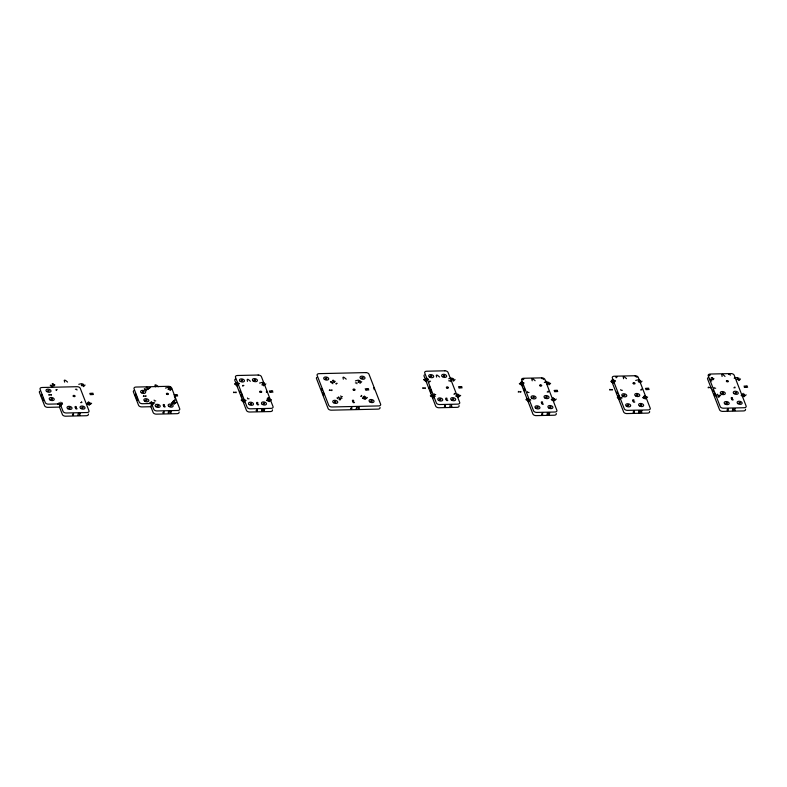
<?xml version="1.0" encoding="UTF-8"?>
<svg xmlns="http://www.w3.org/2000/svg" width="787" height="787" viewBox="0 0 787 787"><rect width="100%" height="100%" fill="white"/><g stroke="black" fill="none" stroke-linecap="round" stroke-linejoin="round"><path stroke-width="1.18" d="M322.749 393.461C322.965 395.645 323.034 390.352 323.26 392.703M174.675 396.973L174.409 396.697M241.835 397.524L241.943 394.867M640.815 412.624L641.208 410.696L641.995 410.784L641.021 411.621M618.887 398.743L619.044 396.235L618.661 398.153M355.96 408.807C357.505 409.958 355.547 406.308 357.19 407.341M373.845 388.178L373.589 387.529M175.176 398.507L175.098 397.769M41.386 396.491L41.78 394.572L41.583 396.176M42.577 399.56L42.97 397.642M43.403 399.442L43.334 398.566L43.137 400.701M88.331 414.001A2.705 1.613 11.5 0 1 86.393 415.723L65.655 416.195A2.705 1.613 11.5 0 1 62.409 414.582L59.507 407.086L60.156 403.888L48.489 404.154A2.705 1.613 11.5 0 1 45.252 402.55L40.078 389.211A2.705 1.613 11.5 0 1 42.026 387.489L77.018 386.702A2.705 1.613 11.5 0 1 80.264 388.306L88.99 410.804A2.705 1.613 11.5 0 1 87.042 412.526L66.305 412.998A2.705 1.613 11.5 0 1 63.058 411.385L60.156 403.888M73.142 415.388L73.535 413.47L72.404 414.867L73.594 414.847M77.913 415.28L78.297 413.362M80.333 413.755C79.212 412.063 79.113 416.382 80.038 415.034M135.275 395.812L135.659 393.893L135.462 395.497M137.459 399.216L137.391 398.34L137.194 400.475M179.062 411.945A2.705 1.613 11.5 0 1 177.124 413.667L156.377 414.139A2.705 1.613 11.5 0 1 153.14 412.536L150.878 406.702L151.527 403.505L142.457 403.711A2.705 1.613 11.5 0 1 139.22 402.098L134.046 388.768A2.705 1.613 11.5 0 1 135.994 387.047L168.398 386.309A2.705 1.613 11.5 0 1 171.635 387.922L179.711 408.748A2.705 1.613 11.5 0 1 177.773 410.47L157.036 410.942A2.705 1.613 11.5 0 1 153.79 409.338L151.527 403.505M163.539 413.332L163.932 411.414L162.801 412.821L163.991 412.791M171.418 411.69C170.376 409.978 170.179 414.326 171.133 412.968M239.927 392.605L240.32 390.686L240.124 392.29M256.798 411.237L257.192 409.319L256.06 410.725L257.251 410.696M321.578 390.726L321.972 388.808L321.775 390.411M351.395 409.083L351.789 407.164L350.658 408.571L351.848 408.542M429.259 388.532L429.643 386.614L429.446 388.217M430.44 391.592L430.833 389.683M431.187 390.588L430.991 393.008M445.088 406.968L445.481 405.049L444.35 406.446L445.54 406.426M449.859 406.859L450.243 404.941M451.669 404.912L451.276 406.83L452.053 406.81M522.578 386.417L522.971 384.499L522.775 386.102M524.329 390.932L524.722 389.014M542.292 414.847L542.686 412.929L541.554 414.336L542.745 414.306M549.306 414.69L549.7 412.772M616.9 393.638L617.293 391.719L617.097 393.323M633.781 412.772L634.174 410.863L633.043 412.26L634.233 412.231M641.739 412.595L641.562 411.611M712.845 391.523L713.238 389.604L713.042 391.208M714.98 394.12L714.783 396.53M727.641 410.647L728.034 408.738L726.903 410.135L728.093 410.106M735.048 408.581L734.655 410.499L735.432 410.48M522.332 381.823C518.554 382.216 526.916 382.915 523.139 383.299M241.53 396.737L242.209 395.566M57.608 403.701C59.025 406.476 58.415 400.731 59.842 403.505M149.796 402.6C151.212 405.374 150.602 399.629 152.029 402.403M241.147 400.042C242.573 402.806 241.953 397.071 243.38 399.835M337.003 397.868C338.43 400.632 337.82 394.897 339.236 397.671M430.322 395.753C431.738 398.527 431.128 392.782 432.555 395.556M525.903 399.471C527.329 402.246 526.71 396.5 528.136 399.275M617.283 397.405C618.7 400.17 618.09 394.435 619.517 397.209M715.786 395.172C717.213 397.947 716.603 392.201 718.019 394.976M81.346 385.571C84.78 382.207 79.536 384.292 78.769 384.292M168.034 389.349C171.468 386.289 166.273 387.794 165.457 388.07M262.14 384.351C265.681 380.839 260.29 383.072 259.562 383.072M357.996 382.187C361.42 378.842 356.373 380.554 355.419 380.908M451.305 380.072C454.906 376.678 449.338 378.586 448.728 378.793M546.896 383.79L547.968 381.951L546.355 382.561L546.394 381.282L544.319 382.512M638.267 381.725C641.69 378.577 636.555 380.219 635.699 380.446M736.78 379.491C740.4 375.97 734.792 378.262 734.202 378.213M263.232 411.099L264.776 409.151M323.437 395.418L323.664 393.146L323.506 395.674M48.135 391.031L48.863 390.382M51.371 399.363L52.099 398.714M81.779 385.787C86.354 380.623 80.5 390.214 85.075 385.05M69.177 408.207L69.915 407.558M88.764 401.813C86.885 402.393 89.58 403.859 90.023 402.669C88.449 403.367 91.4 404.557 91.626 403.229M82.143 407.912L82.871 407.263M142.752 392.251L143.48 391.601M145.989 400.583L146.716 399.934M168.477 389.575C172.983 384.41 167.257 393.992 171.763 388.827M157.321 406.21L158.049 405.561M173.612 400.868C171.763 401.459 174.439 402.924 174.871 401.734C173.297 402.403 176.249 403.633 176.475 402.295M170.277 405.915L171.015 405.266M241.599 380.77L242.327 380.121M254.555 380.475L255.283 379.826M262.573 384.577C267.147 379.403 261.294 389.004 265.868 383.83M250.64 404.095L251.378 403.446M268.633 398.222C266.763 398.812 269.449 400.278 269.892 399.088C268.308 399.698 271.21 401.016 271.495 399.648M263.606 403.8L264.334 403.151M325.848 378.862L326.575 378.213M334.888 402.187L335.626 401.537M362.138 378.035L362.866 377.386M358.429 382.403C362.984 377.239 357.2 386.82 361.725 381.656M364.489 396.058C362.62 396.648 365.325 398.104 365.748 396.914C364.145 397.524 367.076 398.842 367.352 397.474M371.189 401.36L371.917 400.721M430.833 376.481L431.561 375.832M443.789 376.186L444.527 375.537M451.748 380.288C456.303 375.124 450.508 384.715 455.043 379.55M439.884 399.806L440.612 399.166M457.798 393.943C455.939 394.523 458.614 395.989 459.057 394.808C457.483 395.497 460.444 396.687 460.661 395.359M452.84 399.521L453.568 398.871M547.329 384.007C551.844 378.852 546.109 388.434 550.625 383.269M533.202 397.701L533.93 397.051M546.168 397.405L546.896 396.756M537.078 407.696L537.816 407.046M553.389 397.661C551.52 398.252 554.225 399.717 554.648 398.527C553.025 399.137 555.986 400.445 556.252 399.078M550.044 407.4L550.772 406.751M638.71 381.941C643.225 376.776 637.49 386.358 642.005 381.193M623.934 395.645L624.662 394.995M636.899 395.349L637.627 394.7M627.81 405.639L628.538 404.99M644.76 395.595C642.89 396.117 645.547 397.671 646.019 396.451C644.445 397.12 647.396 398.35 647.622 397.012M640.775 405.344L641.503 404.695M737.212 379.708C741.728 374.553 736.002 384.135 740.508 378.97M722.446 393.411L723.174 392.762M735.402 393.116L736.13 392.467M726.322 403.406L727.05 402.767M743.272 393.362C741.433 393.884 744.03 395.428 744.532 394.228C742.967 394.917 745.909 396.107 746.135 394.779M739.278 403.121L740.016 402.472M358.656 408.935C360.908 404.557 355.881 409.201 359.098 408.906M374.219 389.703L374.219 388.68M49.04 394.425C47.161 396.52 53.063 393.225 51.185 395.32M143.657 395.645C141.778 397.74 147.681 394.444 145.802 396.54M233.798 391.916C231.919 394.021 237.822 390.716 235.943 392.821M329.655 389.752C327.776 391.847 333.678 388.552 331.799 390.647M422.973 387.637C421.094 389.732 426.997 386.437 425.118 388.532M518.554 391.355C516.675 393.451 522.578 390.155 520.699 392.251M609.935 389.29C608.056 391.385 613.958 388.089 612.079 390.185M708.438 387.056C706.559 389.152 712.471 385.856 710.592 387.952M57.254 389.663L55.956 389.693L56.28 390.529M75.395 389.26L76.693 389.231L77.018 390.057M150.573 387.558L149.284 387.588L149.599 388.414M168.723 387.145L170.022 387.115L170.336 387.952M243.901 385.443L242.603 385.473L242.927 386.299M262.041 385.03L263.34 385L263.665 385.837M337.22 383.328L335.921 383.358L336.246 384.194M355.37 382.915L356.668 382.885L356.983 383.722M430.548 381.213L429.249 381.242L429.574 382.079M448.688 380.8L449.987 380.77L450.312 381.606M523.867 379.098L522.568 379.127L522.893 379.964M542.017 378.695L543.305 378.665L543.63 379.491M617.185 376.993L615.896 377.022L616.221 377.849M635.335 376.579L636.634 376.55L636.958 377.386M710.513 374.878L709.215 374.907L709.54 375.733M728.664 374.464L729.952 374.435L730.277 375.271M89.757 393.402C99.674 392.575 83.57 395.31 93.437 394.474M269.321 391.011C279.218 390.175 263.104 392.92 273.01 392.083M365.178 388.847C375.074 388.03 358.941 390.726 368.867 389.919M458.496 386.732C468.413 385.896 452.22 388.63 462.176 387.804M174.006 394.858C183.932 393.982 167.788 396.805 177.685 395.93M554.078 390.45C564.004 389.624 547.89 392.359 557.767 391.523M645.458 388.385C655.335 387.499 639.26 390.332 649.147 389.457M743.961 386.151C753.838 385.266 737.773 388.099 747.65 387.224M62.419 402.993L61.13 403.023L60.806 402.196M80.569 402.59L81.868 402.56L81.543 401.724M155.747 400.888L154.449 400.917L154.124 400.081M173.888 400.475L175.186 400.445L174.862 399.609M249.066 398.773L247.777 398.802L247.452 397.966M267.216 398.36L268.515 398.33L268.19 397.494M342.394 396.658L341.096 396.687L340.771 395.851M360.535 396.245L361.833 396.215L361.508 395.389M435.713 394.543L434.414 394.572L434.099 393.746M453.863 394.139L455.161 394.11L454.837 393.274M529.041 392.438L527.743 392.457L527.418 391.631M547.181 392.024L548.48 391.995L548.155 391.159M622.36 390.322L621.061 390.352L620.736 389.516M640.51 389.909L641.798 389.88L641.484 389.044M715.688 388.207L714.389 388.237L714.065 387.401M733.828 387.794L735.127 387.765L734.802 386.929M59.507 407.086L47.84 407.351A2.705 1.613 11.5 0 1 44.603 405.748L39.429 392.418A2.705 1.613 11.5 0 1 39.734 391.218M76.349 406.672C74.185 405.59 74.942 408.571 76.428 407.725C74.332 406.968 75.877 409.948 77.156 408.758M164.483 404.685C162.338 403.613 163.125 406.613 164.572 405.728C162.476 404.951 163.991 407.932 165.3 406.761M257.861 402.56C255.716 401.518 256.493 404.488 257.939 403.613C255.873 402.865 257.359 405.807 258.667 404.646M353.717 400.396C351.553 399.324 352.33 402.295 353.796 401.439C351.74 400.642 353.186 403.642 354.524 402.472M447.036 398.281C444.96 397.179 445.58 400.16 447.114 399.334C445.009 398.586 446.593 401.567 447.842 400.367M150.878 406.702L141.808 406.909A2.705 1.613 11.5 0 1 138.571 405.295L133.397 391.965A2.705 1.613 11.5 0 1 134.134 390.49M542.617 402C540.472 400.927 541.249 403.938 542.696 403.052C540.6 402.285 542.154 405.275 543.423 404.085M633.997 399.934C631.872 398.842 632.561 401.813 634.076 400.977C631.981 400.219 633.525 403.2 634.804 402.009M732.5 397.701C730.366 396.628 731.143 399.639 732.579 398.753C730.493 397.986 732.038 400.977 733.307 399.786M262.769 409.201L261.963 409.21L261.569 411.129L262.445 411.109M261.766 410.165L262.573 410.145M712.225 377.524C708.438 377.908 716.8 378.616 713.022 379M613.712 379.757C609.935 380.141 618.297 380.839 614.509 381.223M426.751 378.104C422.963 378.488 431.335 379.196 427.548 379.58M333.432 380.219C329.655 380.603 338.017 381.302 334.239 381.685M237.576 382.393C233.798 382.777 242.16 383.476 238.382 383.859M147.139 387.302C143.352 387.696 151.724 388.394 147.936 388.778M53.123 383.692C49.335 384.076 57.707 384.784 53.919 385.168M713.268 379.668C711.369 380.101 706.254 377.032 711.714 381.046M614.755 381.902C613.152 382.423 607.643 379.314 613.211 383.269M523.375 383.967L520.325 382.846L521.476 384.046L519.331 383.603L521.83 385.345M427.794 380.249C425.757 380.544 420.376 377.465 426.249 381.626M334.485 382.364C332.173 382.531 327.589 379.924 332.931 383.731M238.628 384.528C236.838 385.109 231.378 381.626 237.074 385.905M148.182 389.447C145.92 389.575 141.463 387.224 146.628 390.824M54.165 385.837C52.591 386.368 47.092 383.269 52.621 387.214M727.07 381.075L727.641 381.361M742.102 394.484C751.201 398.37 734.891 392.802 744.02 396.737M735.156 392.497L736.376 393.097M722.2 392.792L723.41 393.392M739.042 402.491L740.252 403.092M720.715 395.733C720.135 394.198 717.331 396.097 719.574 396.353C718.649 395.005 716.573 397.268 718.993 397.258M726.076 402.787L727.296 403.387M633.751 383.19L634.322 383.476M643.589 396.707C652.639 400.593 636.378 395.025 645.507 398.97M636.653 394.72L637.863 395.33M623.688 395.015L624.908 395.625M640.529 404.725L641.749 405.325M622.212 397.956C621.612 396.432 618.848 398.34 621.061 398.576C620.107 397.248 618.09 399.462 620.49 399.481M627.573 405.02L628.783 405.62M540.423 385.305L540.994 385.591M552.218 398.783C561.328 402.718 545.037 397.081 554.127 401.036M545.922 396.776L547.142 397.386M532.966 397.071L534.176 397.671M549.798 406.781L551.018 407.381M530.832 400.032C530.251 398.458 527.457 400.416 529.681 400.652C528.766 399.304 526.69 401.567 529.11 401.557M536.842 407.066L538.052 407.676M443.553 375.566L444.763 376.166M430.587 375.852L431.807 376.461M447.105 387.411L447.675 387.696M456.627 395.064C465.688 398.96 449.485 393.421 458.546 397.317M452.604 398.891L453.814 399.491M435.25 396.314C434.581 394.799 431.886 396.668 434.099 396.933C433.283 395.566 431.06 397.789 433.529 397.838M439.638 399.186L440.858 399.786M361.892 377.416L363.112 378.016M353.776 389.526L354.347 389.811M325.602 378.232L326.821 378.832M370.943 400.74L372.153 401.34M363.319 397.169C372.389 401.065 356.137 395.477 365.227 399.432M341.932 398.419C341.342 396.923 338.567 398.783 340.791 399.039C339.876 397.72 337.79 399.953 340.21 399.944M334.652 401.557L335.862 402.167M254.309 379.846L255.529 380.446M241.353 380.141L242.563 380.741M260.458 391.641L261.028 391.926M267.462 399.343C276.552 403.229 260.271 397.661 269.37 401.606M263.36 403.18L264.58 403.78M246.075 400.593C245.416 399.068 242.76 400.917 244.934 401.213C244.078 399.826 241.875 402.108 244.354 402.118M250.404 403.465L251.614 404.075M167.129 393.756L167.71 394.041M172.442 401.99C181.541 405.915 165.26 400.317 174.36 404.252M142.516 391.621L143.726 392.231M170.041 405.285L171.251 405.895M154.724 403.16C153.996 401.665 151.409 403.456 153.573 403.78C152.599 402.462 150.602 404.597 153.003 404.685M145.743 399.953L146.953 400.563M157.075 405.58L158.295 406.181M73.811 395.871L74.381 396.156M87.593 402.924C96.604 406.849 80.451 401.222 89.502 405.187M47.899 390.401L49.109 391.011M81.897 407.282L83.117 407.892M62.537 404.262C61.858 402.777 59.192 404.607 61.386 404.882C60.422 403.593 58.395 405.748 60.815 405.787M51.125 398.734L52.345 399.343M68.941 407.577L70.151 408.178M725.014 376.442C724.374 375.763 720.695 372.054 722.092 376.501M626.501 378.665C626.295 378.537 621.858 374.012 623.589 378.734M535.121 380.741C535.091 380.633 530.31 376.117 532.209 380.81M439.54 377.022C438.979 376.599 435.083 372.585 436.618 377.081M346.221 379.137C345.837 379.127 341.725 374.464 343.309 379.196M250.364 381.302C249.656 380.633 246.115 376.884 247.452 381.37M158.285 386.751C158.236 386.289 153.416 382.512 155.364 386.81M67.554 382.079C67.249 381.843 62.881 377.573 64.642 382.148M263.684 409.171L264.452 411.07M266.547 390.893L266.557 392.359L266.35 391.837M241.707 394.277L241.511 393.756L241.334 396.235M241.314 394.7L241.52 395.222M745.476 409.21A2.705 1.613 11.5 0 1 743.528 410.932L722.791 411.404A2.705 1.613 11.5 0 1 719.554 409.791L707.592 378.97A2.705 1.613 11.5 0 1 707.897 377.77M649.56 411.375A2.705 1.613 11.5 0 1 647.612 413.106L626.875 413.568A2.705 1.613 11.5 0 1 623.638 411.965L611.676 381.134A2.705 1.613 11.5 0 1 611.981 379.944M556.232 413.49A2.705 1.613 11.5 0 1 554.284 415.211L536.144 415.625A2.705 1.613 11.5 0 1 532.907 414.021L520.945 383.19A2.705 1.613 11.5 0 1 521.25 382M459.037 405.61A2.705 1.613 11.5 0 1 457.09 407.332L438.939 407.745A2.705 1.613 11.5 0 1 435.703 406.131L424.065 376.137A2.705 1.613 11.5 0 1 424.37 374.946M379.973 407.4A2.705 1.613 11.5 0 1 378.026 409.122L331.366 410.175A2.705 1.613 11.5 0 1 328.12 408.571L316.492 378.577A2.705 1.613 11.5 0 1 316.787 377.376M272.391 409.83A2.705 1.613 11.5 0 1 270.443 411.562L249.705 412.024A2.705 1.613 11.5 0 1 246.469 410.421L234.831 380.426A2.705 1.613 11.5 0 1 235.569 378.95M524.349 388.207C523.935 392.664 523.63 386.643 524.349 388.207M618.671 395.418C618.257 399.875 617.962 393.854 618.671 395.418M714.616 393.313L714.262 395.035L714.419 392.674L714.616 393.313M136.456 398.606C136.958 401.016 137.184 393.884 136.456 398.606M168.448 411.631C167.375 416.028 171.025 410.076 168.448 411.631M547.447 412.821L547.063 414.739C548.372 415.32 549.06 412.25 547.447 412.821M638.946 410.755L638.552 412.673C639.861 413.244 640.559 410.175 638.946 410.755M732.795 408.63L732.412 410.548C733.72 411.109 734.389 408.079 732.795 408.63M258.166 375.035L237.428 375.497A2.705 1.613 11.5 0 0 235.48 377.229L247.118 407.223A2.705 1.613 11.5 0 0 250.355 408.827L271.092 408.355A2.705 1.613 11.5 0 0 273.04 406.633L261.402 376.639A2.705 1.613 11.5 0 0 258.166 375.035M365.748 372.595L319.089 373.648A2.705 1.613 11.5 0 0 317.141 375.379L328.769 405.374A2.705 1.613 11.5 0 0 332.016 406.977L378.675 405.925A2.705 1.613 11.5 0 0 380.623 404.193L368.985 374.209A2.705 1.613 11.5 0 0 365.748 372.595M444.812 370.805L426.662 371.218A2.705 1.613 11.5 0 0 424.724 372.94L436.352 402.934A2.705 1.613 11.5 0 0 439.589 404.548L457.739 404.134A2.705 1.613 11.5 0 0 459.687 402.413L448.049 372.418A2.705 1.613 11.5 0 0 444.812 370.805M541.692 377.858L523.542 378.272A2.705 1.613 11.5 0 0 521.594 379.993L533.556 410.824A2.705 1.613 11.5 0 0 536.793 412.427L554.943 412.014A2.705 1.613 11.5 0 0 556.881 410.293L544.929 379.462A2.705 1.613 11.5 0 0 541.692 377.858M635.011 375.743L614.273 376.216A2.705 1.613 11.5 0 0 612.325 377.937L624.288 408.768A2.705 1.613 11.5 0 0 627.524 410.371L648.262 409.909A2.705 1.613 11.5 0 0 650.21 408.178L638.247 377.357A2.705 1.613 11.5 0 0 635.011 375.743M730.926 373.569L710.189 374.041A2.705 1.613 11.5 0 0 708.241 375.763L720.203 406.594A2.705 1.613 11.5 0 0 723.44 408.207L744.177 407.735A2.705 1.613 11.5 0 0 746.125 406.003L734.163 375.183A2.705 1.613 11.5 0 0 730.926 373.569M726.637 381.547A1.013 0.6 11.5 0 0 728.319 381.508A1.013 0.6 11.5 0 0 727.109 380.593A1.013 0.6 11.5 0 0 726.637 381.547M737.842 403.623A2.538 1.505 11.5 0 0 742.052 403.524A2.538 1.505 11.5 0 0 739.042 401.232A2.538 1.505 11.5 0 0 737.842 403.623M724.886 403.918A2.538 1.505 11.5 0 0 729.096 403.82A2.538 1.505 11.5 0 0 726.076 401.527A2.538 1.505 11.5 0 0 724.886 403.918M721.01 393.913A2.538 1.505 11.5 0 0 725.211 393.825A2.538 1.505 11.5 0 0 722.2 391.523A2.538 1.505 11.5 0 0 721.01 393.913M733.966 393.628A2.538 1.505 11.5 0 0 738.176 393.53A2.538 1.505 11.5 0 0 735.166 391.237A2.538 1.505 11.5 0 0 733.966 393.628M633.309 383.663A1.013 0.6 11.5 0 0 635.001 383.623A1.013 0.6 11.5 0 0 633.791 382.708A1.013 0.6 11.5 0 0 633.309 383.663M635.463 395.851A2.538 1.505 11.5 0 0 639.664 395.763A2.538 1.505 11.5 0 0 636.653 393.461A2.538 1.505 11.5 0 0 635.463 395.851M626.373 406.141A2.538 1.505 11.5 0 0 630.584 406.053A2.538 1.505 11.5 0 0 627.573 403.751A2.538 1.505 11.5 0 0 626.373 406.141M639.339 405.856A2.538 1.505 11.5 0 0 643.55 405.758A2.538 1.505 11.5 0 0 640.529 403.465A2.538 1.505 11.5 0 0 639.339 405.856M622.497 396.146A2.538 1.505 11.5 0 0 626.708 396.048A2.538 1.505 11.5 0 0 623.697 393.756A2.538 1.505 11.5 0 0 622.497 396.146M539.99 385.778A1.013 0.6 11.5 0 0 541.672 385.738A1.013 0.6 11.5 0 0 540.472 384.823A1.013 0.6 11.5 0 0 539.99 385.778M535.642 408.197A2.538 1.505 11.5 0 0 539.852 408.109A2.538 1.505 11.5 0 0 536.842 405.807A2.538 1.505 11.5 0 0 535.642 408.197M531.766 398.202A2.538 1.505 11.5 0 0 535.977 398.104A2.538 1.505 11.5 0 0 532.966 395.812A2.538 1.505 11.5 0 0 531.766 398.202M544.732 397.907A2.538 1.505 11.5 0 0 548.942 397.809A2.538 1.505 11.5 0 0 545.922 395.517A2.538 1.505 11.5 0 0 544.732 397.907M548.608 407.902A2.538 1.505 11.5 0 0 552.818 407.814A2.538 1.505 11.5 0 0 549.798 405.512A2.538 1.505 11.5 0 0 548.608 407.902M446.662 387.893A1.013 0.6 11.5 0 0 448.354 387.853A1.013 0.6 11.5 0 0 447.144 386.929A1.013 0.6 11.5 0 0 446.662 387.893M438.448 400.317A2.538 1.505 11.5 0 0 442.658 400.219A2.538 1.505 11.5 0 0 439.638 397.927A2.538 1.505 11.5 0 0 438.448 400.317M451.404 400.022A2.538 1.505 11.5 0 0 455.614 399.924A2.538 1.505 11.5 0 0 452.604 397.632A2.538 1.505 11.5 0 0 451.404 400.022M429.397 376.983A2.538 1.505 11.5 0 0 433.607 376.894A2.538 1.505 11.5 0 0 430.587 374.592A2.538 1.505 11.5 0 0 429.397 376.983M442.353 376.688A2.538 1.505 11.5 0 0 446.563 376.599A2.538 1.505 11.5 0 0 443.553 374.297A2.538 1.505 11.5 0 0 442.353 376.688M353.343 389.998A1.013 0.6 11.5 0 0 355.026 389.968A1.013 0.6 11.5 0 0 353.825 389.044A1.013 0.6 11.5 0 0 353.343 389.998M333.452 402.688A2.538 1.505 11.5 0 0 337.662 402.6A2.538 1.505 11.5 0 0 334.652 400.298A2.538 1.505 11.5 0 0 333.452 402.688M360.702 378.537A2.538 1.505 11.5 0 0 364.912 378.449A2.538 1.505 11.5 0 0 361.892 376.147A2.538 1.505 11.5 0 0 360.702 378.537M324.411 379.364A2.538 1.505 11.5 0 0 328.622 379.265A2.538 1.505 11.5 0 0 325.602 376.973A2.538 1.505 11.5 0 0 324.411 379.364M369.752 401.872A2.538 1.505 11.5 0 0 373.953 401.773A2.538 1.505 11.5 0 0 370.943 399.481A2.538 1.505 11.5 0 0 369.752 401.872M260.025 392.113A1.013 0.6 11.5 0 0 261.707 392.074A1.013 0.6 11.5 0 0 260.497 391.159A1.013 0.6 11.5 0 0 260.025 392.113M253.119 380.977A2.538 1.505 11.5 0 0 257.329 380.878A2.538 1.505 11.5 0 0 254.319 378.586A2.538 1.505 11.5 0 0 253.119 380.977M262.169 404.302A2.538 1.505 11.5 0 0 266.38 404.213A2.538 1.505 11.5 0 0 263.36 401.911A2.538 1.505 11.5 0 0 262.169 404.302M249.204 404.597A2.538 1.505 11.5 0 0 253.414 404.508A2.538 1.505 11.5 0 0 250.404 402.206A2.538 1.505 11.5 0 0 249.204 404.597M240.153 381.272A2.538 1.505 11.5 0 0 244.364 381.174A2.538 1.505 11.5 0 0 241.353 378.881A2.538 1.505 11.5 0 0 240.153 381.272M166.696 394.228A1.013 0.6 11.5 0 0 168.379 394.189A1.013 0.6 11.5 0 0 167.178 393.274A1.013 0.6 11.5 0 0 166.696 394.228M144.552 401.085A2.538 1.505 11.5 0 0 148.753 400.986A2.538 1.505 11.5 0 0 145.743 398.694A2.538 1.505 11.5 0 0 144.552 401.085M168.841 406.417A2.538 1.505 11.5 0 0 173.051 406.328A2.538 1.505 11.5 0 0 170.041 404.026A2.538 1.505 11.5 0 0 168.841 406.417M155.885 406.712A2.538 1.505 11.5 0 0 160.095 406.613A2.538 1.505 11.5 0 0 157.075 404.321A2.538 1.505 11.5 0 0 155.885 406.712M141.316 392.752A2.538 1.505 11.5 0 0 145.526 392.654A2.538 1.505 11.5 0 0 142.516 390.362A2.538 1.505 11.5 0 0 141.316 392.752M73.378 396.343A1.013 0.6 11.5 0 0 75.06 396.304A1.013 0.6 11.5 0 0 73.85 395.389A1.013 0.6 11.5 0 0 73.378 396.343M49.935 399.865A2.538 1.505 11.5 0 0 54.146 399.766A2.538 1.505 11.5 0 0 51.125 397.474A2.538 1.505 11.5 0 0 49.935 399.865M67.741 408.709A2.538 1.505 11.5 0 0 71.951 408.61A2.538 1.505 11.5 0 0 68.941 406.318A2.538 1.505 11.5 0 0 67.741 408.709M80.707 408.414A2.538 1.505 11.5 0 0 84.917 408.315A2.538 1.505 11.5 0 0 81.907 406.023A2.538 1.505 11.5 0 0 80.707 408.414M46.699 391.533A2.538 1.505 11.5 0 0 50.909 391.444A2.538 1.505 11.5 0 0 47.899 389.142A2.538 1.505 11.5 0 0 46.699 391.533"/></g></svg>
